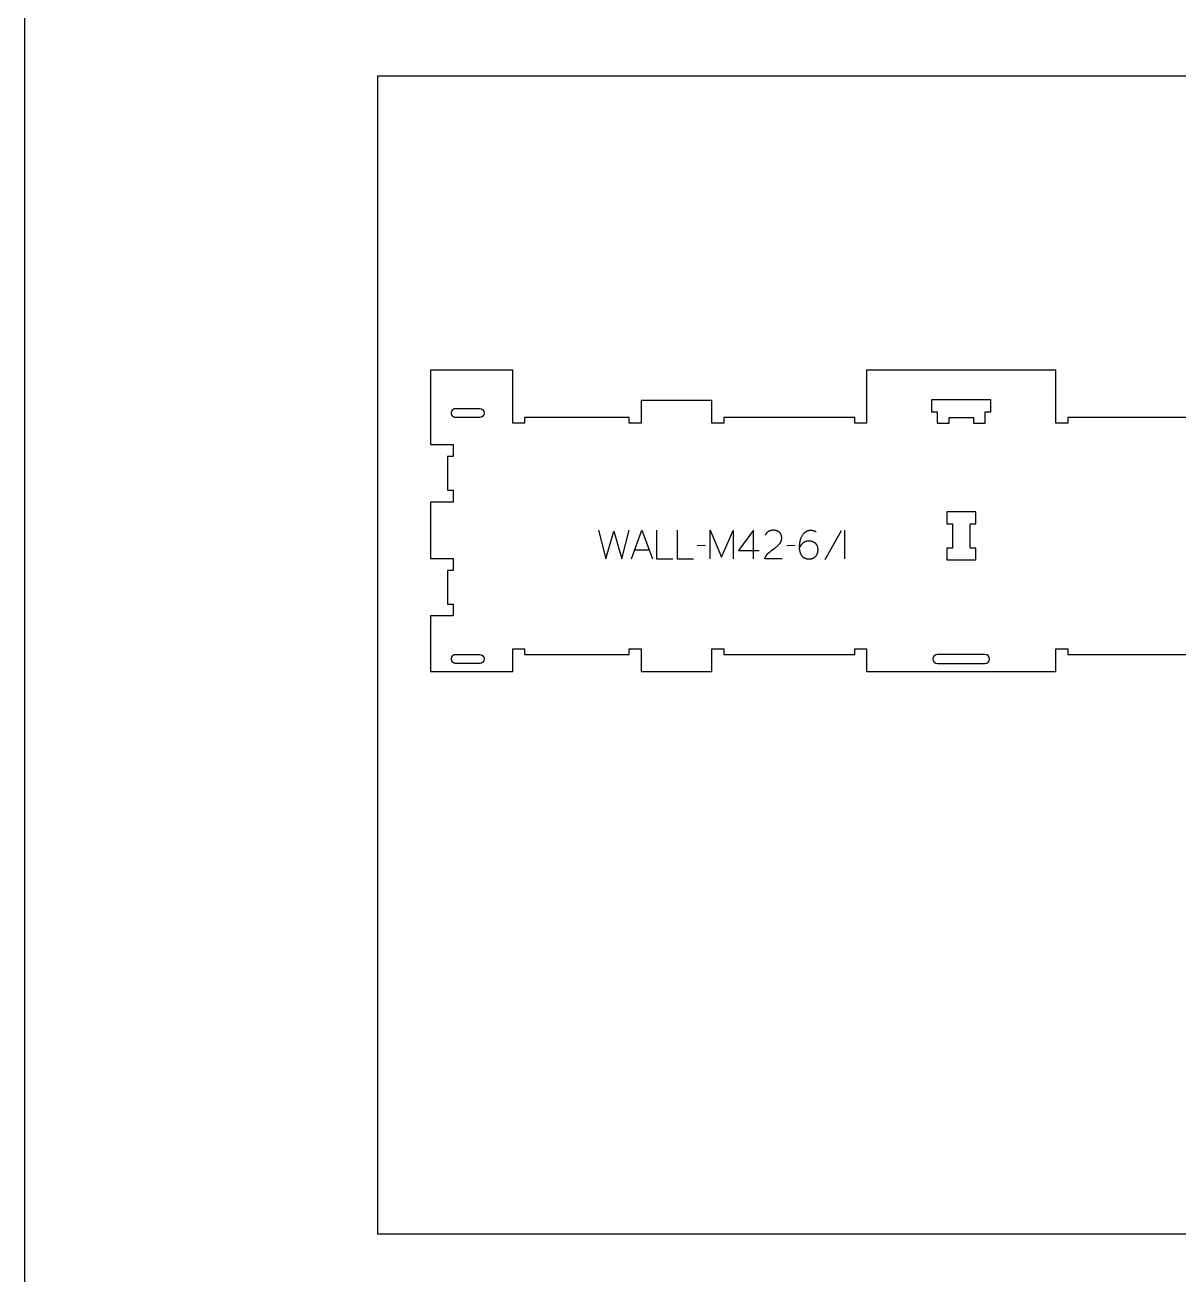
# Model space of a CAD drawing. Extents: x -4335 to -1151, y -27186 to -19593.
# Drawn here: x -4335 to -3120, y -25520 to -24203 of the extents above; entities that cross this region are included whole.
import ezdxf

# ---------------------------------------------------------------- set-up
doc = ezdxf.new("R2010")
doc.units = 0
for name, color, linetype in [('0_SHEET_SPRUCEPLY_2440X122', 1, 'CONTINUOUS'), ('1_ANYTOOL_1MMDEEP_LABELS_S', 2, 'CONTINUOUS'), ('3_ANYTOOL_CUTTHROUGH_INSID', 4, 'CONTINUOUS'), ('4_ANYTOOL_CUTTHROUGH_OUTSI', 5, 'CONTINUOUS'), ('DONOTCUT', 18, 'CONTINUOUS')]:
    doc.layers.add(name, color=color, linetype=linetype)

msp = doc.modelspace()

# ---------------------------------------------------------------- linework, layer by layer
at = {"layer": '0_SHEET_SPRUCEPLY_2440X122'}
msp.add_lwpolyline([(-1522.9, -24256.7), (-1522.9, -25476.7), (-3962.9, -25476.7), (-3962.9, -24256.7)], close=True, dxfattribs=at)
at = {"layer": '1_ANYTOOL_1MMDEEP_LABELS_S'}
for points in [[(-3730.2, -24735.4), (-3722.5, -24765.4), (-3714.1, -24736.3), (-3705.6, -24765.4), (-3698.1, -24735.4)], [(-3695.5, -24765.4), (-3684.6, -24735.4), (-3673.6, -24765.4)], [(-3669.3, -24735.4), (-3669.3, -24765.4), (-3652.2, -24765.4)], [(-3647.5, -24735.4), (-3647.5, -24765.4), (-3630.4, -24765.4)], [(-3612.6, -24765.4), (-3612.6, -24735.4), (-3600.6, -24763.7), (-3588.6, -24735.5), (-3588.6, -24765.4)], [(-3567, -24765.4), (-3567, -24735.3), (-3583, -24756.7)], [(-3536.8, -24765.3), (-3555.1, -24765.3), (-3555, -24764.8), (-3554.9, -24764.6), (-3554.8, -24764.4), (-3554.7, -24764.2), (-3554.6, -24763.9), (-3554.5, -24763.7), (-3554.4, -24763.5), (-3554.3, -24763.3), (-3554.2, -24763.1), (-3554.1, -24762.9), (-3554, -24762.7), (-3553.9, -24762.5), (-3553.8, -24762.3), (-3553.7, -24762.1), (-3553.5, -24761.9), (-3553.4, -24761.7), (-3553.3, -24761.5), (-3553.1, -24761.3), (-3553, -24761.1), (-3552.9, -24761), (-3552.7, -24760.8), (-3552.6, -24760.6), (-3552.4, -24760.4), (-3552.3, -24760.3), (-3552.1, -24760.1), (-3551.9, -24759.9), (-3551.8, -24759.8), (-3551.6, -24759.6), (-3551.4, -24759.4), (-3551.1, -24759.1), (-3549.6, -24757.9), (-3548.1, -24756.7), (-3546.6, -24755.6), (-3545.1, -24754.4), (-3544.3, -24753.9), (-3543.6, -24753.3), (-3542.9, -24752.7), (-3542.2, -24752.1), (-3541.5, -24751.6), (-3540.9, -24750.9), (-3540.2, -24750.3), (-3539.6, -24749.7), (-3539.5, -24749.6), (-3539.4, -24749.4), (-3539.2, -24749.2), (-3539.1, -24749.1), (-3539, -24748.9), (-3538.8, -24748.7), (-3538.7, -24748.6), (-3538.6, -24748.4), (-3538.5, -24748.2), (-3538.4, -24748.1), (-3538.3, -24747.9), (-3538.2, -24747.7), (-3538.1, -24747.5), (-3538, -24747.3), (-3537.9, -24747.1), (-3537.9, -24746.9), (-3537.8, -24746.8), (-3537.7, -24746.6), (-3537.7, -24746.4), (-3537.6, -24746.2), (-3537.6, -24746), (-3537.5, -24745.8), (-3537.5, -24745.6), (-3537.4, -24745.3), (-3537.4, -24745.1), (-3537.4, -24744.9), (-3537.3, -24744.7), (-3537.3, -24744.5), (-3537.3, -24744.3), (-3537.3, -24744), (-3537.3, -24743.8), (-3537.3, -24743.6), (-3537.3, -24743.3), (-3537.3, -24743.1), (-3537.3, -24742.9), (-3537.3, -24742.6), (-3537.3, -24742.4), (-3537.4, -24742.2), (-3537.4, -24741.9), (-3537.4, -24741.7), (-3537.5, -24741.5), (-3537.5, -24741.3), (-3537.6, -24741.1), (-3537.6, -24740.8), (-3537.7, -24740.6), (-3537.8, -24740.4), (-3537.8, -24740.2), (-3537.9, -24740), (-3538, -24739.9), (-3538.1, -24739.7), (-3538.2, -24739.5), (-3538.3, -24739.3), (-3538.4, -24739.1), (-3538.5, -24739), (-3538.6, -24738.8), (-3538.7, -24738.6), (-3538.8, -24738.5), (-3539, -24738.3), (-3539.1, -24738.2), (-3539.2, -24738), (-3539.4, -24737.9), (-3539.5, -24737.7), (-3539.7, -24737.6), (-3539.8, -24737.5), (-3540, -24737.3), (-3540.1, -24737.2), (-3540.3, -24737.1), (-3540.5, -24737), (-3540.6, -24736.9), (-3540.8, -24736.8), (-3541, -24736.6), (-3541.2, -24736.5), (-3541.3, -24736.4), (-3541.5, -24736.4), (-3541.7, -24736.3), (-3541.9, -24736.2), (-3542.1, -24736.1), (-3542.3, -24736), (-3542.5, -24736), (-3542.7, -24735.9), (-3542.9, -24735.8), (-3543.1, -24735.8), (-3543.3, -24735.7), (-3543.5, -24735.7), (-3543.7, -24735.6), (-3543.9, -24735.6), (-3544.1, -24735.5), (-3544.4, -24735.5), (-3544.6, -24735.5), (-3544.8, -24735.4), (-3545, -24735.4), (-3545.3, -24735.4), (-3545.5, -24735.4), (-3545.7, -24735.4), (-3546.2, -24735.4), (-3546.6, -24735.4), (-3546.9, -24735.4), (-3547.3, -24735.4), (-3547.6, -24735.4), (-3548, -24735.5), (-3548.3, -24735.5), (-3548.6, -24735.6), (-3548.9, -24735.7), (-3549.3, -24735.8), (-3549.4, -24735.8), (-3549.6, -24735.9), (-3549.7, -24735.9), (-3549.9, -24736), (-3550, -24736), (-3550.2, -24736.1), (-3550.3, -24736.1), (-3550.5, -24736.2), (-3550.6, -24736.3), (-3550.7, -24736.3), (-3550.9, -24736.4), (-3551, -24736.5), (-3551.1, -24736.6), (-3551.3, -24736.6), (-3551.4, -24736.7), (-3551.5, -24736.8), (-3551.7, -24736.9), (-3551.8, -24737), (-3551.9, -24737.1), (-3552, -24737.2), (-3552.2, -24737.3), (-3552.3, -24737.4), (-3552.4, -24737.5), (-3552.5, -24737.6), (-3552.6, -24737.7), (-3552.8, -24737.8), (-3552.9, -24737.9), (-3553, -24738), (-3553.1, -24738.1), (-3553.2, -24738.2), (-3553.3, -24738.4), (-3553.4, -24738.5), (-3553.6, -24738.7), (-3553.8, -24739), (-3554, -24739.3), (-3554.2, -24739.6), (-3554.3, -24739.8), (-3554.5, -24740.2), (-3554.7, -24740.5)], [(-3501.1, -24737), (-3501.4, -24736.9), (-3501.8, -24736.7), (-3502.1, -24736.5), (-3502.5, -24736.4), (-3502.8, -24736.3), (-3503.1, -24736.1), (-3503.5, -24736), (-3503.8, -24735.9), (-3504.2, -24735.8), (-3504.5, -24735.8), (-3504.9, -24735.7), (-3505.2, -24735.6), (-3505.6, -24735.6), (-3505.9, -24735.6), (-3506.3, -24735.5), (-3506.7, -24735.5), (-3507, -24735.5), (-3507.3, -24735.5), (-3507.6, -24735.6), (-3507.9, -24735.6), (-3508.2, -24735.6), (-3508.5, -24735.7), (-3508.8, -24735.7), (-3509.1, -24735.8), (-3509.4, -24735.8), (-3509.6, -24735.9), (-3509.9, -24736), (-3510.2, -24736.1), (-3510.5, -24736.2), (-3510.7, -24736.3), (-3511, -24736.4), (-3511.2, -24736.5), (-3511.5, -24736.6), (-3511.7, -24736.8), (-3512, -24736.9), (-3512.2, -24737.1), (-3512.5, -24737.2), (-3512.7, -24737.4), (-3512.9, -24737.6), (-3513.1, -24737.8), (-3513.4, -24738), (-3513.6, -24738.2), (-3513.8, -24738.4), (-3514, -24738.6), (-3514.2, -24738.8), (-3514.4, -24739.1), (-3514.6, -24739.3), (-3514.8, -24739.6), (-3515.2, -24740.1), (-3515.5, -24740.6), (-3515.8, -24741.1), (-3516.2, -24741.7), (-3516.5, -24742.2), (-3516.7, -24742.7), (-3517, -24743.3), (-3517.2, -24743.8), (-3517.4, -24744.4), (-3517.6, -24744.9), (-3517.8, -24745.5), (-3518, -24746.1), (-3518.1, -24746.6), (-3518.2, -24747.2), (-3518.3, -24747.8), (-3518.4, -24748.4), (-3518.6, -24750.2), (-3518.7, -24750.4), (-3518.7, -24750.7), (-3518.7, -24751.1), (-3518.8, -24751.4), (-3518.8, -24752.1), (-3518.8, -24753), (-3518.8, -24753.6), (-3518.8, -24754.2), (-3518.8, -24754.8), (-3518.7, -24755.3), (-3518.6, -24755.9), (-3518.5, -24756.5), (-3518.5, -24756.7), (-3518.4, -24757), (-3518.3, -24757.3), (-3518.3, -24757.6), (-3518.2, -24757.8), (-3518.1, -24758.1), (-3518, -24758.4), (-3518, -24758.6), (-3517.9, -24758.9), (-3517.8, -24759.2), (-3517.7, -24759.4), (-3517.6, -24759.7), (-3517.4, -24759.9), (-3517.3, -24760.2), (-3517.2, -24760.4), (-3517.1, -24760.7), (-3517, -24760.9), (-3516.8, -24761.2), (-3516.7, -24761.4), (-3516.5, -24761.6), (-3516.4, -24761.9), (-3516.2, -24762.1), (-3516.1, -24762.3), (-3515.9, -24762.5), (-3515.8, -24762.6), (-3515.7, -24762.7), (-3515.6, -24762.8), (-3515.5, -24762.9), (-3515.5, -24763), (-3515.4, -24763.1), (-3515.3, -24763.2), (-3515.2, -24763.3), (-3515.1, -24763.4), (-3515, -24763.5), (-3514.9, -24763.6), (-3514.8, -24763.7), (-3514.7, -24763.7), (-3514.5, -24763.8), (-3514.4, -24763.9), (-3514.3, -24764), (-3514.2, -24764), (-3514.1, -24764.1), (-3514, -24764.2), (-3513.9, -24764.3), (-3513.6, -24764.4), (-3513.4, -24764.5), (-3513.1, -24764.6), (-3512.9, -24764.7), (-3512.6, -24764.8), (-3512.4, -24764.9), (-3512.1, -24765), (-3511.8, -24765.1), (-3511.5, -24765.2), (-3511.2, -24765.2), (-3510.9, -24765.3), (-3510.6, -24765.4), (-3510.3, -24765.4), (-3510, -24765.4), (-3509.7, -24765.5), (-3509.3, -24765.5), (-3509, -24765.5), (-3508.7, -24765.5), (-3508.4, -24765.5), (-3508.1, -24765.5), (-3507.9, -24765.5), (-3507.6, -24765.5), (-3507.3, -24765.5), (-3507.1, -24765.4), (-3506.8, -24765.4), (-3506.6, -24765.4), (-3506.3, -24765.3), (-3506.1, -24765.3), (-3505.9, -24765.2), (-3505.6, -24765.2), (-3505.4, -24765.1), (-3505.2, -24765), (-3505, -24765), (-3504.7, -24764.9), (-3504.5, -24764.8), (-3504.3, -24764.7), (-3504.1, -24764.6), (-3503.9, -24764.5), (-3503.7, -24764.4), (-3503.5, -24764.3), (-3503.3, -24764.2), (-3503.1, -24764.1), (-3502.9, -24764), (-3502.7, -24763.8), (-3502.5, -24763.7), (-3502.4, -24763.6), (-3502.2, -24763.4), (-3502, -24763.3), (-3501.8, -24763.1), (-3501.7, -24763), (-3501.5, -24762.8), (-3501.4, -24762.6), (-3501.2, -24762.5), (-3501.1, -24762.3), (-3500.9, -24762.1), (-3500.8, -24761.9), (-3500.7, -24761.7), (-3500.5, -24761.6), (-3500.4, -24761.4), (-3500.3, -24761.2), (-3500.2, -24761), (-3500.1, -24760.8), (-3500, -24760.6), (-3499.9, -24760.4), (-3499.8, -24760.2), (-3499.7, -24759.9), (-3499.6, -24759.7), (-3499.5, -24759.5), (-3499.5, -24759.3), (-3499.4, -24759.1), (-3499.3, -24758.8), (-3499.3, -24758.6), (-3499.2, -24758.4), (-3499.2, -24758.1), (-3499.2, -24757.9), (-3499.1, -24757.6), (-3499.1, -24757.4), (-3499.1, -24757.1), (-3499, -24756.9), (-3499, -24756.6), (-3499, -24756.4), (-3499, -24756.1), (-3499, -24755.8), (-3499, -24755.5), (-3499, -24755.3), (-3499, -24755), (-3499.1, -24754.8), (-3499.1, -24754.5), (-3499.1, -24754.3), (-3499.2, -24754), (-3499.2, -24753.8), (-3499.2, -24753.5), (-3499.3, -24753.3), (-3499.4, -24753.1), (-3499.4, -24752.9), (-3499.5, -24752.6), (-3499.6, -24752.4), (-3499.6, -24752.2), (-3499.7, -24752), (-3499.8, -24751.8), (-3499.9, -24751.6), (-3500, -24751.4), (-3500.1, -24751.2), (-3500.2, -24751), (-3500.3, -24750.8), (-3500.5, -24750.6), (-3500.6, -24750.4), (-3500.7, -24750.3), (-3500.8, -24750.1), (-3501, -24749.9), (-3501.1, -24749.8), (-3501.3, -24749.6), (-3501.4, -24749.4), (-3501.6, -24749.3), (-3501.8, -24749.1), (-3501.9, -24749), (-3502.1, -24748.9), (-3502.3, -24748.7), (-3502.5, -24748.6), (-3502.7, -24748.5), (-3502.8, -24748.3), (-3503, -24748.2), (-3503.2, -24748.1), (-3503.4, -24748), (-3503.6, -24747.9), (-3503.8, -24747.8), (-3504, -24747.7), (-3504.2, -24747.6), (-3504.4, -24747.5), (-3504.7, -24747.5), (-3504.9, -24747.4), (-3505.1, -24747.3), (-3505.3, -24747.2), (-3505.5, -24747.2), (-3505.8, -24747.1), (-3506, -24747.1), (-3506.2, -24747), (-3506.5, -24747), (-3506.7, -24747), (-3507, -24746.9), (-3507.2, -24746.9), (-3507.5, -24746.9), (-3507.7, -24746.8), (-3508, -24746.8), (-3508.3, -24746.8), (-3508.5, -24746.8), (-3509, -24746.8), (-3509.5, -24746.8), (-3509.7, -24746.9), (-3509.9, -24746.9), (-3510.1, -24746.9), (-3510.3, -24746.9), (-3510.6, -24747), (-3510.8, -24747), (-3511, -24747), (-3511.2, -24747.1), (-3511.4, -24747.1), (-3511.6, -24747.2), (-3511.8, -24747.2), (-3512, -24747.3), (-3512.2, -24747.3), (-3512.4, -24747.4), (-3512.6, -24747.5), (-3512.7, -24747.5), (-3512.9, -24747.6), (-3513.1, -24747.7), (-3513.3, -24747.8), (-3513.4, -24747.9), (-3513.6, -24747.9), (-3513.8, -24748), (-3514, -24748.1), (-3514.1, -24748.2), (-3514.3, -24748.3), (-3514.4, -24748.5), (-3514.6, -24748.6), (-3514.7, -24748.7), (-3514.9, -24748.8), (-3515, -24748.9), (-3515.2, -24749.1), (-3515.3, -24749.2), (-3515.6, -24749.5), (-3515.9, -24749.7), (-3516.2, -24750), (-3516.4, -24750.4), (-3516.7, -24750.7), (-3516.9, -24751), (-3517.2, -24751.4), (-3517.4, -24751.7), (-3517.7, -24752.1), (-3517.9, -24752.5), (-3518.1, -24752.9), (-3518.4, -24753.3), (-3518.6, -24753.8), (-3518.8, -24754.2)], [(-3474.6, -24735.8), (-3491.8, -24766.6)], [(-3471.1, -24735.4), (-3471.1, -24765.4)], [(-3692, -24755.8), (-3677.1, -24755.8)], [(-3617.7, -24751.5), (-3626.5, -24751.6)], [(-3583, -24756.7), (-3561.2, -24756.7)], [(-3523.1, -24751.5), (-3531.9, -24751.6)]]:
    msp.add_lwpolyline(points, dxfattribs=at)
at = {"layer": '3_ANYTOOL_CUTTHROUGH_INSID', "color": 4}
for points in [[(-3335.4, -24616.6), (-3335.4, -24622.6), (-3322.9, -24622.6), (-3322.9, -24610.6), (-3316.9, -24610.6), (-3316.9, -24598.1), (-3379.4, -24598.1), (-3379.4, -24610.6), (-3373.4, -24610.6), (-3373.4, -24622.6), (-3360.9, -24622.6), (-3360.9, -24616.6)], [(-3357.4, -24728.6), (-3357.4, -24754.1), (-3363.4, -24754.1), (-3363.4, -24766.6), (-3332.9, -24766.6), (-3332.9, -24754.1), (-3338.9, -24754.1), (-3338.9, -24728.6), (-3332.9, -24728.6), (-3332.9, -24716.1), (-3363.4, -24716.1), (-3363.4, -24728.6)]]:
    msp.add_lwpolyline(points, close=True, dxfattribs=at)
for points in [[(-3855.5, -24607.1, -1), (-3855.5, -24616.6), (-3881.2, -24616.6), (-3881.3, -24616.6), (-3881.4, -24616.6), (-3881.5, -24616.6), (-3881.6, -24616.6), (-3881.7, -24616.6), (-3881.8, -24616.5), (-3881.9, -24616.5), (-3882, -24616.5), (-3882.1, -24616.5), (-3882.2, -24616.5), (-3882.3, -24616.4), (-3882.4, -24616.4), (-3882.5, -24616.4), (-3882.6, -24616.3), (-3882.7, -24616.3), (-3882.8, -24616.2), (-3882.8, -24616.2), (-3882.9, -24616.1), (-3883, -24616.1), (-3883.1, -24616), (-3883.2, -24616), (-3883.3, -24615.9), (-3883.4, -24615.9), (-3883.5, -24615.8), (-3883.6, -24615.7), (-3883.6, -24615.6), (-3883.7, -24615.6), (-3883.8, -24615.5), (-3883.9, -24615.4), (-3884, -24615.3), (-3884, -24615.2), (-3884.1, -24615.2), (-3884.2, -24615.1), (-3884.2, -24615), (-3884.3, -24614.9), (-3884.4, -24614.8), (-3884.4, -24614.7), (-3884.5, -24614.6), (-3884.5, -24614.5), (-3884.6, -24614.4), (-3884.7, -24614.3), (-3884.7, -24614.2), (-3884.8, -24614.1), (-3884.8, -24614), (-3884.8, -24613.9), (-3884.9, -24613.8), (-3884.9, -24613.7), (-3885, -24613.6), (-3885, -24613.5), (-3885, -24613.4), (-3885, -24613.2), (-3885.1, -24613.1), (-3885.1, -24613), (-3885.1, -24612.9), (-3885.1, -24612.8), (-3885.1, -24612.7), (-3885.2, -24612.6), (-3885.2, -24612.5), (-3885.2, -24612.4), (-3885.2, -24612.3), (-3885.2, -24612.2), (-3885.2, -24612.1), (-3885.2, -24612), (-3885.2, -24611.8), (-3885.2, -24611.7), (-3885.2, -24611.6), (-3885.2, -24611.5), (-3885.2, -24611.4), (-3885.2, -24611.3), (-3885.2, -24611.2), (-3885.2, -24611.1), (-3885.1, -24611), (-3885.1, -24610.9), (-3885.1, -24610.8), (-3885.1, -24610.7), (-3885.1, -24610.6), (-3885, -24610.4), (-3885, -24610.3), (-3885, -24610.2), (-3885, -24610.1), (-3884.9, -24610), (-3884.9, -24609.9), (-3884.8, -24609.8), (-3884.8, -24609.7), (-3884.8, -24609.6), (-3884.7, -24609.5), (-3884.7, -24609.4), (-3884.6, -24609.3), (-3884.5, -24609.2), (-3884.5, -24609.1), (-3884.4, -24609), (-3884.4, -24608.9), (-3884.3, -24608.8), (-3884.2, -24608.7), (-3884.2, -24608.6), (-3884.1, -24608.5), (-3884, -24608.4), (-3884, -24608.4), (-3883.9, -24608.3), (-3883.8, -24608.2), (-3883.7, -24608.1), (-3883.6, -24608), (-3883.6, -24608), (-3883.5, -24607.9), (-3883.4, -24607.8), (-3883.3, -24607.8), (-3883.2, -24607.7), (-3883.1, -24607.7), (-3883, -24607.6), (-3882.9, -24607.5), (-3882.8, -24607.5), (-3882.8, -24607.4), (-3882.7, -24607.4), (-3882.6, -24607.4), (-3882.5, -24607.3), (-3882.4, -24607.3), (-3882.3, -24607.3), (-3882.2, -24607.2), (-3882.1, -24607.2), (-3882, -24607.2), (-3881.9, -24607.2), (-3881.8, -24607.1), (-3881.7, -24607.1), (-3881.6, -24607.1), (-3881.5, -24607.1), (-3881.4, -24607.1), (-3881.3, -24607.1), (-3881.2, -24607.1)], [(-3855.5, -24875.6), (-3881.2, -24875.6), (-3881.3, -24875.6), (-3881.4, -24875.6), (-3881.5, -24875.6), (-3881.6, -24875.6), (-3881.7, -24875.6), (-3881.8, -24875.5), (-3881.9, -24875.5), (-3882, -24875.5), (-3882.1, -24875.5), (-3882.2, -24875.5), (-3882.3, -24875.4), (-3882.4, -24875.4), (-3882.5, -24875.4), (-3882.6, -24875.3), (-3882.7, -24875.3), (-3882.8, -24875.2), (-3882.8, -24875.2), (-3882.9, -24875.1), (-3883, -24875.1), (-3883.1, -24875), (-3883.2, -24875), (-3883.3, -24874.9), (-3883.4, -24874.9), (-3883.5, -24874.8), (-3883.6, -24874.7), (-3883.6, -24874.6), (-3883.7, -24874.6), (-3883.8, -24874.5), (-3883.9, -24874.4), (-3884, -24874.3), (-3884, -24874.2), (-3884.1, -24874.2), (-3884.2, -24874.1), (-3884.2, -24874), (-3884.3, -24873.9), (-3884.4, -24873.8), (-3884.4, -24873.7), (-3884.5, -24873.6), (-3884.5, -24873.5), (-3884.6, -24873.4), (-3884.7, -24873.3), (-3884.7, -24873.2), (-3884.8, -24873.1), (-3884.8, -24873), (-3884.8, -24872.9), (-3884.9, -24872.8), (-3884.9, -24872.7), (-3885, -24872.6), (-3885, -24872.5), (-3885, -24872.4), (-3885, -24872.2), (-3885.1, -24872.1), (-3885.1, -24872), (-3885.1, -24871.9), (-3885.1, -24871.8), (-3885.1, -24871.7), (-3885.2, -24871.6), (-3885.2, -24871.5), (-3885.2, -24871.4), (-3885.2, -24871.3), (-3885.2, -24871.2), (-3885.2, -24871.1), (-3885.2, -24871), (-3885.2, -24870.8), (-3885.2, -24870.7), (-3885.2, -24870.6), (-3885.2, -24870.5), (-3885.2, -24870.4), (-3885.2, -24870.3), (-3885.2, -24870.2), (-3885.2, -24870.1), (-3885.1, -24870), (-3885.1, -24869.9), (-3885.1, -24869.8), (-3885.1, -24869.7), (-3885.1, -24869.6), (-3885, -24869.4), (-3885, -24869.3), (-3885, -24869.2), (-3885, -24869.1), (-3884.9, -24869), (-3884.9, -24868.9), (-3884.8, -24868.8), (-3884.8, -24868.7), (-3884.8, -24868.6), (-3884.7, -24868.5), (-3884.7, -24868.4), (-3884.6, -24868.3), (-3884.5, -24868.2), (-3884.5, -24868.1), (-3884.4, -24868), (-3884.4, -24867.9), (-3884.3, -24867.8), (-3884.2, -24867.7), (-3884.2, -24867.6), (-3884.1, -24867.5), (-3884, -24867.4), (-3884, -24867.4), (-3883.9, -24867.3), (-3883.8, -24867.2), (-3883.7, -24867.1), (-3883.6, -24867), (-3883.6, -24867), (-3883.5, -24866.9), (-3883.4, -24866.8), (-3883.3, -24866.8), (-3883.2, -24866.7), (-3883.1, -24866.7), (-3883, -24866.6), (-3882.9, -24866.5), (-3882.8, -24866.5), (-3882.8, -24866.4), (-3882.7, -24866.4), (-3882.6, -24866.4), (-3882.5, -24866.3), (-3882.4, -24866.3), (-3882.3, -24866.3), (-3882.2, -24866.2), (-3882.1, -24866.2), (-3882, -24866.2), (-3881.9, -24866.2), (-3881.8, -24866.1), (-3881.7, -24866.1), (-3881.6, -24866.1), (-3881.5, -24866.1), (-3881.4, -24866.1), (-3881.3, -24866.1), (-3881.2, -24866.1), (-3855.5, -24866.1, -1)], [(-3373.2, -24875.6), (-3323.2, -24875.6, 1), (-3323.2, -24866.1), (-3373.2, -24866.1, 1)]]:
    msp.add_lwpolyline(points, format="xyb", close=True, dxfattribs=at)
at = {"layer": '4_ANYTOOL_CUTTHROUGH_OUTSI', "color": 5}
msp.add_lwpolyline([(-3097.9, -24616.6), (-3235.9, -24616.6), (-3235.9, -24622.6), (-3248.4, -24622.6), (-3248.4, -24622.3), (-3248.4, -24566.6), (-3447.9, -24566.6), (-3447.9, -24622.3), (-3447.9, -24622.6), (-3460.4, -24622.6), (-3460.4, -24616.6), (-3598.4, -24616.6), (-3598.4, -24622.6), (-3610.9, -24622.6), (-3610.9, -24598.6), (-3685.4, -24598.6), (-3685.4, -24622.6), (-3697.9, -24622.6), (-3697.9, -24616.6), (-3798.2, -24616.6), (-3808.2, -24616.6), (-3808.2, -24622.6), (-3820.7, -24622.6), (-3820.7, -24566.6), (-3907.4, -24566.6), (-3907.4, -24645.1), (-3883.4, -24645.1), (-3883.4, -24657.6), (-3889.4, -24657.6), (-3889.4, -24693.1), (-3883.4, -24693.1), (-3883.4, -24705.6), (-3907.4, -24705.6), (-3907.4, -24765.1), (-3883.4, -24765.1), (-3883.4, -24777.6), (-3889.4, -24777.6), (-3889.4, -24813.1), (-3883.4, -24813.1), (-3883.4, -24825.6), (-3907.4, -24825.6), (-3907.4, -24884.1), (-3820.7, -24884.1), (-3820.7, -24860.1), (-3808.2, -24860.1), (-3808.2, -24866.1), (-3798.2, -24866.1), (-3697.9, -24866.1), (-3697.9, -24860.1), (-3685.4, -24860.1), (-3685.4, -24884.1), (-3610.9, -24884.1), (-3610.9, -24860.1), (-3598.4, -24860.1), (-3598.4, -24866.1), (-3460.4, -24866.1), (-3460.4, -24866.1), (-3460.4, -24860.1), (-3447.9, -24860.1), (-3447.9, -24884.1), (-3248.4, -24884.1), (-3248.4, -24860.3), (-3248.4, -24860.1), (-3235.9, -24860.1), (-3235.9, -24866.1), (-3198.2, -24866.1), (-3097.9, -24866.1)], dxfattribs=at)
at = {"layer": 'DONOTCUT'}
msp.add_lwpolyline([(-1151.2, -27186.1), (-4334.6, -27186.1), (-4334.6, -19592.7), (-1151.2, -19592.7)], close=True, dxfattribs=at)

doc.saveas('drawing.dxf')
